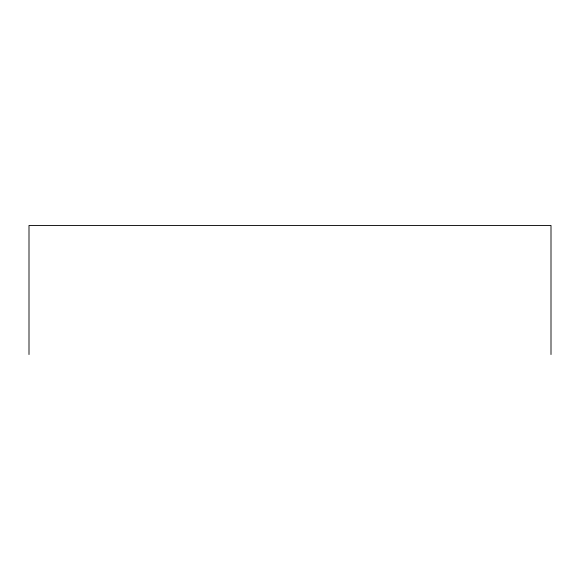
<?xml version="1.0" encoding="UTF-8"?>
<svg xmlns="http://www.w3.org/2000/svg" width="580" height="580" viewBox="0 0 580 580"><rect width="100%" height="100%" fill="white"/><g stroke="black" fill="none" stroke-linecap="round" stroke-linejoin="round"><path stroke-width="0.87" d="M551 354.532L551 225.468L29 225.468L29 354.532"/></g></svg>
